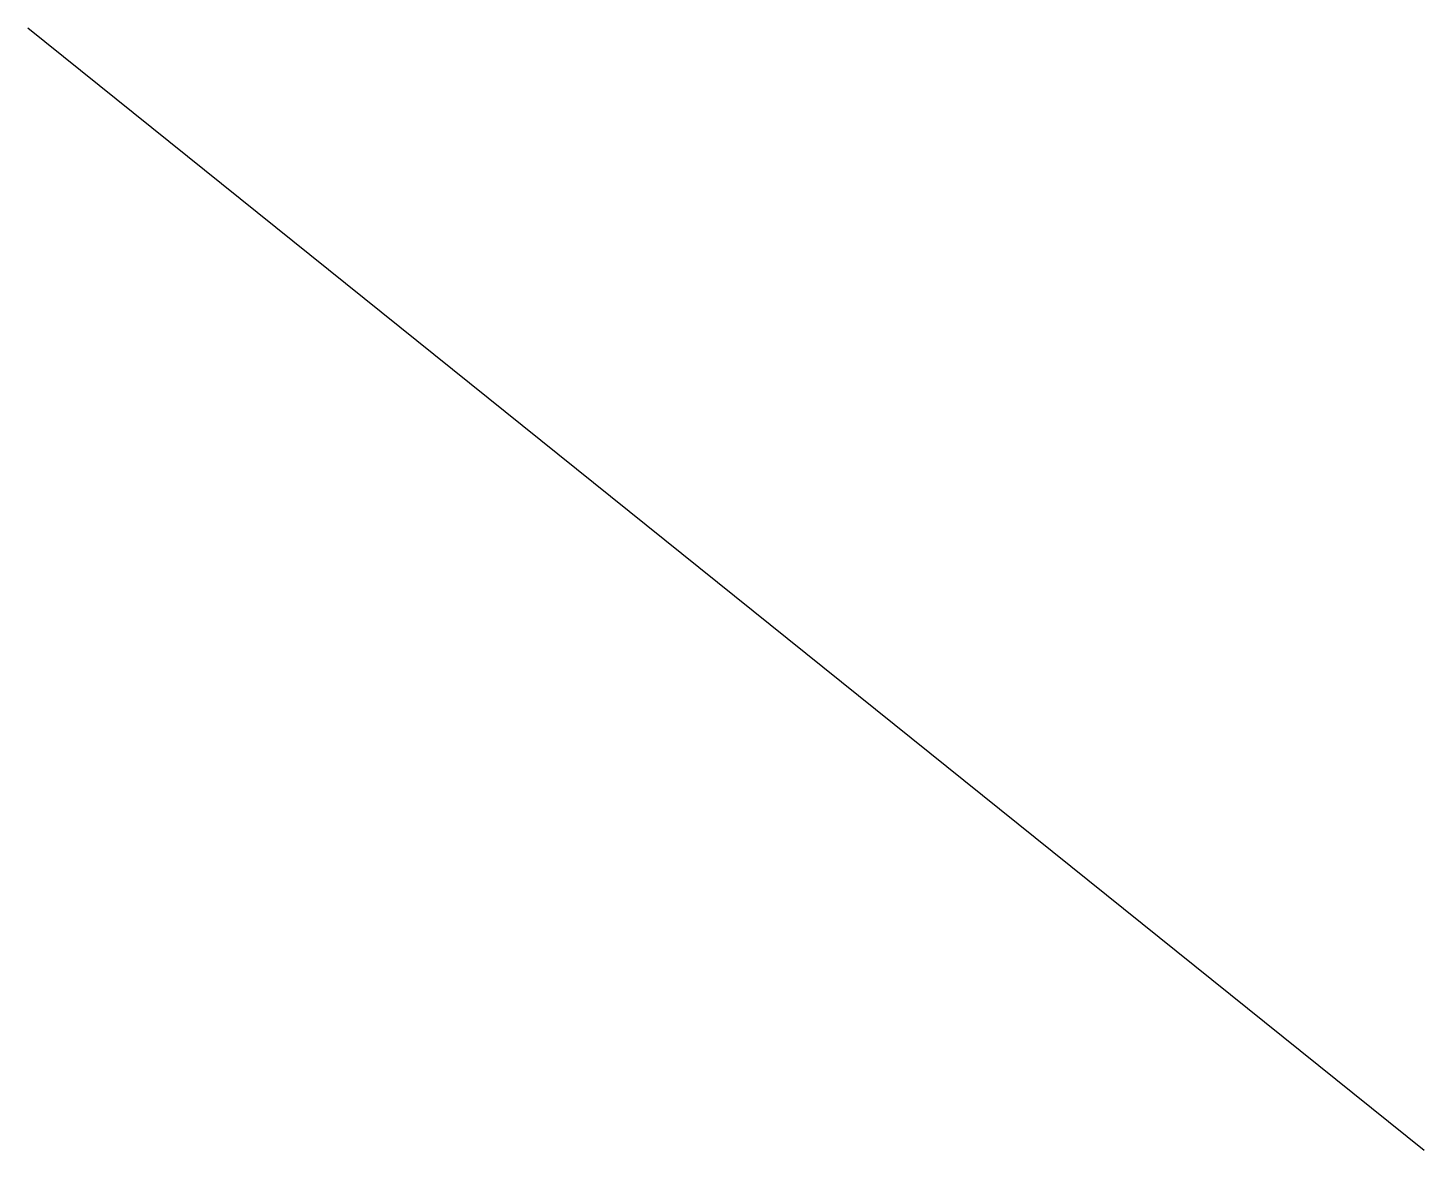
# Model space of a CAD drawing. Units: millimetres at full size, sheet at 1:100. Extents: x -8143 to 10837, y -12918 to 2326.
import ezdxf

# ---------------------------------------------------------------- set-up
doc = ezdxf.new("R2010")
doc.units = ezdxf.units.MM
doc.header["$LTSCALE"] = 100
doc.layers.add('0-0', color=7, linetype='Continuous')

msp = doc.modelspace()

# ---------------------------------------------------------------- linework, layer by layer
at = {"layer": '0-0'}
msp.add_line((-8142.9, 2326.5), (10836.7, -12918.4), dxfattribs=at)

doc.saveas('drawing.dxf')
